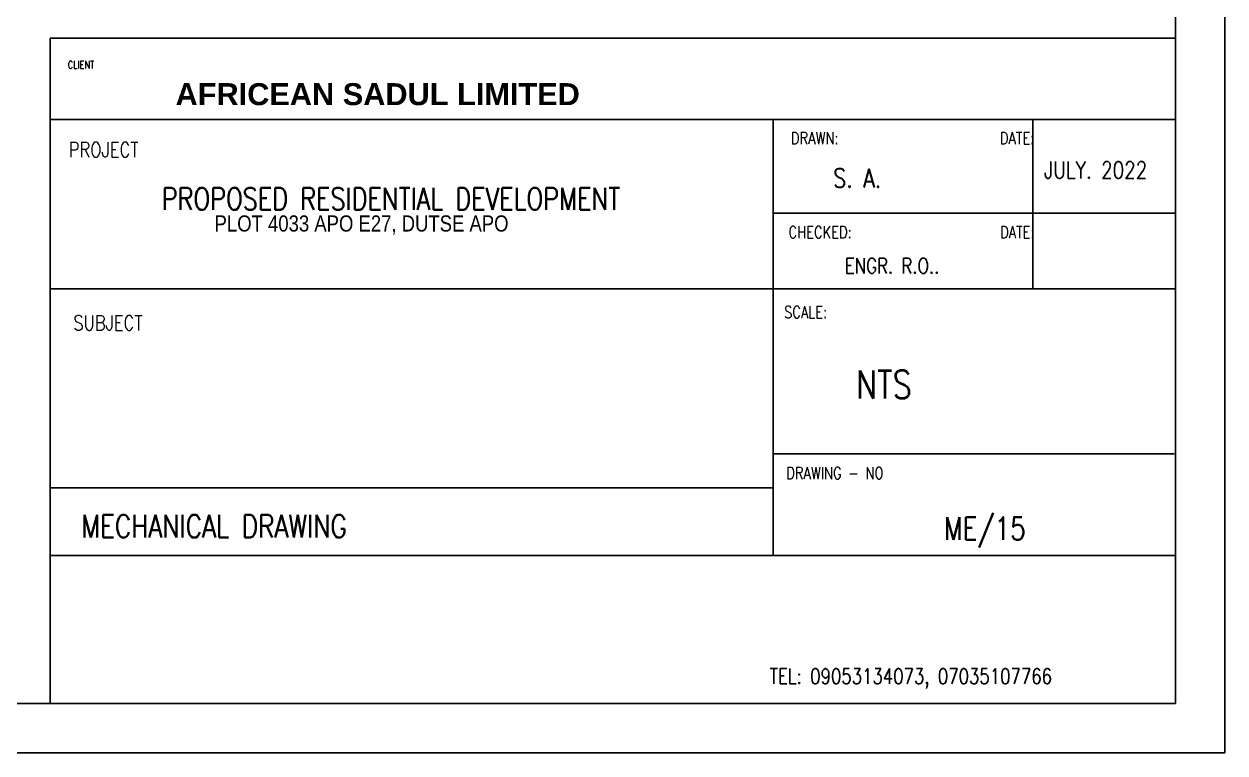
# Model space of a CAD drawing. Header units: inches. Extents: x 23 to 2032867, y 13 to 664695.
# Drawn here: x 1087707 to 1104096, y 482136 to 492077 of the extents above; entities that cross this region are included whole.
import ezdxf

# ---------------------------------------------------------------- set-up
doc = ezdxf.new("R2010")
doc.units = ezdxf.units.IN
doc.header["$MEASUREMENT"] = 0
for name, color, linetype in [('Annotation - Text', 7, 'Continuous'), ('GFROM', 7, 'Continuous'), ('LIAB', 8, 'Continuous'), ('Plotlyr150', 8, 'Continuous'), ('PLOTYR', 15, 'Continuous'), ('plotyr1', 13, 'Continuous')]:
    doc.layers.add(name, color=color, linetype=linetype)
doc.styles.add('GENERATED_STYLE_3', font='arialbd.ttf')
doc.styles.add('SIMPLEX8', font='simplexd.shx', dxfattribs={"width": 0.8})

msp = doc.modelspace()

# ---------------------------------------------------------------- linework, layer by layer
at = {"layer": 'LIAB', "color": 7, "linetype": 'Continuous', "ltscale": 256.031999}
for p, q in [((1103421.232, 491885.33), (1088065.774, 491885.33)), ((1088065.774, 491885.33), (1088065.774, 482810.728)), ((1088065.774, 490773.083), (1103421.232, 490773.083)), ((1097928.792, 490773.083), (1097928.792, 484830.403)), ((1101472.169, 490780.291), (1101472.169, 488465.329)), ((1103421.232, 489497.249), (1097928.792, 489497.249)), ((1103421.232, 488465.329), (1088065.774, 488465.329)), ((1097928.792, 486215.149), (1103404.337, 486215.149)), ((1088065.774, 485753.645), (1097928.792, 485753.645)), ((1103421.232, 484830.403), (1088065.774, 484830.403))]:
    msp.add_line(p, q, dxfattribs=at)
at = {"layer": 'PLOTYR', "color": 1, "linetype": 'Continuous', "ltscale": 250}
for p, q in [((1104096.233, 482135.727), (1104096.233, 521922.184)), ((1047678.008, 482135.727), (1104096.233, 482135.727))]:
    msp.add_line(p, q, dxfattribs=at)
at = {"layer": 'plotyr1', "color": 7, "linetype": 'Continuous', "ltscale": 375.000004}
for p, q in [((1103421.232, 482810.728), (1103421.232, 521247.185)), ((1048530.754, 482810.728), (1103421.232, 482810.728))]:
    msp.add_line(p, q, dxfattribs=at)

# ---------------------------------------------------------------- texts
at = {"layer": 'Annotation - Text', "linetype": 'Continuous', "lineweight": 20, "insert": (1092503.897, 491270.41), "char_height": 300, "width": 7891.24482, "attachment_point": 2, "line_spacing_factor": 0.992596, "style": 'GENERATED_STYLE_3'}
msp.add_mtext('\\pi59.673;AFRICEAN SADUL LIMITED', dxfattribs=at)
at = {"layer": 'Annotation - Text', "color": 0, "linetype": 'Continuous', "lineweight": 20, "insert": (1092248.644, 489466.914), "char_height": 220.29504, "width": 6419.9254, "attachment_point": 2, "line_spacing_factor": 0.992596, "style": 'GENERATED_STYLE_3'}
msp.add_mtext('\\pi43.81889; {\\fTechnicLite|b0|i0|c2|p2;PLOT 4033 APO E27, DUTSE APO }', dxfattribs=at)
at = {"layer": 'GFROM', "color": 7, "linetype": 'Continuous', "ltscale": 204.216, "style": 'SIMPLEX8', "width": 0.8}
for s, height, p in [('JULY. 2022', 229.5089, (1101626.72, 489971.848, 30926.094)), ('PROPOSED RESIDENTIAL DEVELOPMENT', 301.23038, (1089586.373, 489543.106, -5724.903))]:
    msp.add_text(s, height=height, dxfattribs=at).set_placement(p)
at = {"layer": 'Plotlyr150', "color": 7, "linetype": 'Continuous', "ltscale": 251.249999, "style": 'SIMPLEX8', "width": 0.8}
for s, height, p in [('CLIENT', 102.1538, (1088304.326, 491470.389)), ('DRAWN:                      DATE:', 163.446, (1098172.53, 490439.287)), ('PROJECT', 204.3075, (1088316.688, 490260.451)), ('CHECKED:                    DATE:', 163.446, (1098139.53, 489157.37)), ('SUBJECT', 204.3075, (1088379.528, 487899.31)), ('SCALE:', 163.446, (1098080.033, 488066.662)), ('DRAWING - NO', 163.446, (1098108.529, 485871.443))]:
    msp.add_text(s, height=height, dxfattribs=at).set_placement(p)
at = {"layer": 'Plotlyr150', "color": 7, "linetype": 'Continuous', "ltscale": 306.324012, "style": 'SIMPLEX8', "width": 0.8}
for s, height, p in [('S. A.', 258.1975, (1098750.241, 489845.197)), ('ENGR. R.O..', 206.55797, (1098909.465, 488676.603)), ('NTS', 382.5148, (1099060.666, 486968.104)), ('MECHANICAL DRAWING', 309.83696, (1088490.756, 485072.698)), ('ME/15', 309.837, (1100262.048, 485042.387)), ('TEL: 09053134073, 07035107766', 206.55797, (1097883.337, 483079.322))]:
    msp.add_text(s, height=height, dxfattribs=at).set_placement(p)

doc.saveas('drawing.dxf')
